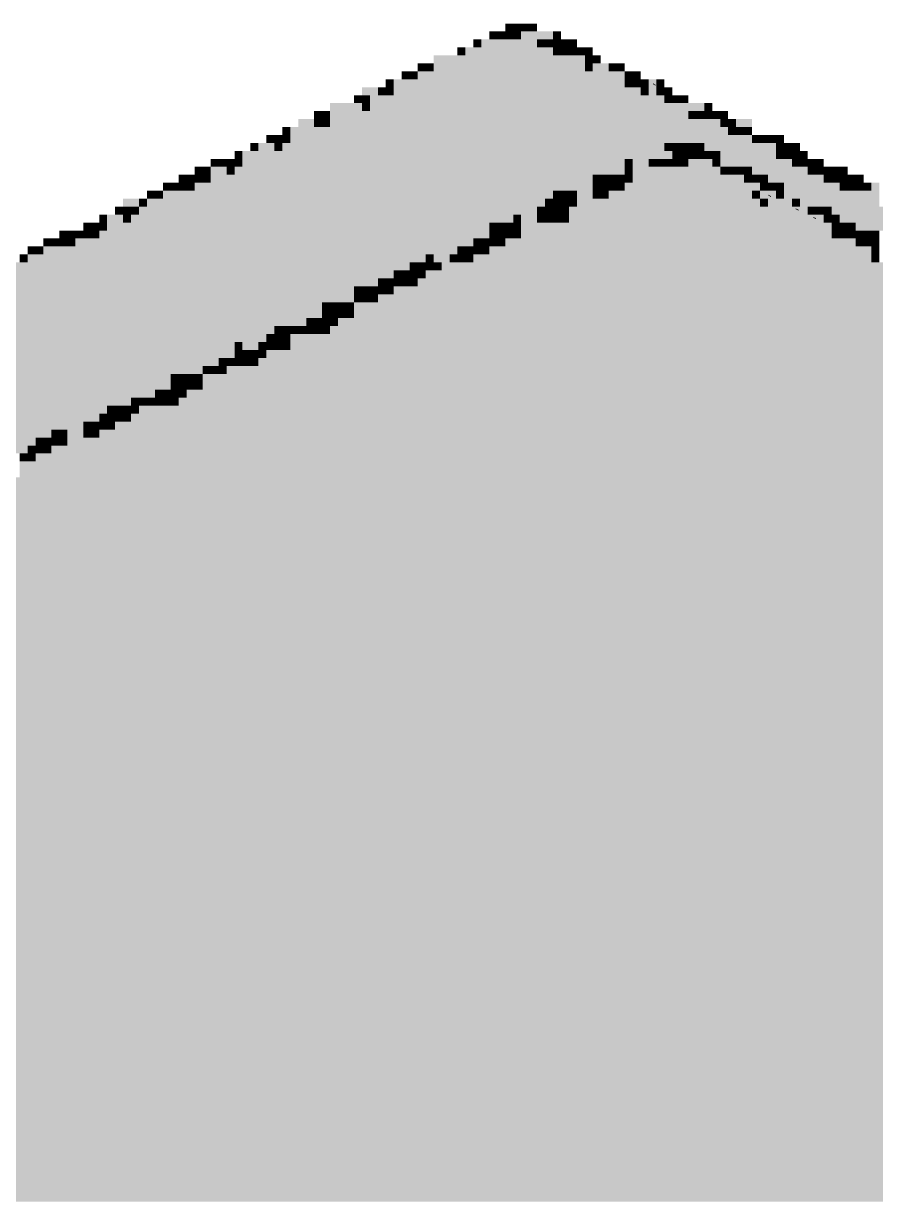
# Paper-space layout '03 3D Building and Roof' of a CAD drawing. Header units: millimetres. Extents: x 5 to 415, y 5 to 292.
# Drawn here: x 171.75 to 189.58, y 245.03 to 269.67 of the extents above; entities that cross this region are included whole.
import ezdxf

# ---------------------------------------------------------------- set-up
doc = ezdxf.new("R2010")
doc.units = ezdxf.units.MM
doc.layers.add('EXISTING', color=7, linetype='Continuous')
doc.layers.add('IMAGES', color=7, linetype='Continuous')

# ---------------------------------------------------------------- blocks, each defined once
blk = doc.blocks.new('SHEET_03')
at = {"layer": 'EXISTING', "color": 250, "lineweight": 9}
for p, q in [((183.391, 269.124), (183.338, 269.149)), ((184.978, 268.379), (184.925, 268.404)), ((186.565, 267.634), (186.513, 267.659)), ((187.393, 266.046), (187.34, 266.071)), ((187.969, 265.763), (187.916, 265.788)), ((188.335, 265.583), (188.283, 265.608))]:
    blk.add_line(p, q, dxfattribs=at)
at = {"layer": 'IMAGES', "color": 7}
for points in [[(181.832, 269.5), (181.999, 269.5), (181.832, 269.667), (181.999, 269.667)], [(181.999, 269.5), (182.165, 269.5), (181.999, 269.667), (182.165, 269.667)], [(182.165, 269.5), (182.332, 269.5), (182.165, 269.667), (182.332, 269.667)], [(182.332, 269.5), (182.499, 269.5), (182.332, 269.667), (182.499, 269.667)], [(181.166, 269.167), (181.332, 269.167), (181.166, 269.333), (181.332, 269.333)], [(181.332, 269.167), (181.666, 269.167), (181.332, 269.333), (181.666, 269.333)], [(181.499, 269.333), (181.666, 269.333), (181.499, 269.5), (181.666, 269.5)], [(181.666, 269.333), (181.832, 269.333), (181.666, 269.5), (181.832, 269.5)], [(181.666, 269.167), (182.499, 269.167), (181.666, 269.333), (182.499, 269.333)], [(181.832, 269.333), (181.999, 269.333), (181.832, 269.5), (181.999, 269.5)], [(181.999, 269.333), (182.165, 269.333), (181.999, 269.5), (182.165, 269.5)], [(182.165, 269.333), (182.499, 269.333), (182.165, 269.5), (182.499, 269.5)], [(182.499, 269.333), (182.832, 269.333), (182.499, 269.5), (182.832, 269.5)], [(182.499, 269.167), (182.665, 269.167), (182.499, 269.333), (182.665, 269.333)], [(182.665, 269.167), (182.832, 269.167), (182.665, 269.333), (182.832, 269.333)], [(182.832, 269.333), (182.999, 269.333), (182.832, 269.5), (182.999, 269.5)], [(182.832, 269.167), (182.999, 269.167), (182.832, 269.333), (182.999, 269.333)], [(182.999, 269.167), (183.165, 269.167), (182.999, 269.333), (183.165, 269.333)], [(183.165, 269.167), (183.332, 269.167), (183.165, 269.333), (183.332, 269.333)], [(180.832, 269), (180.999, 269), (180.832, 269.167), (180.999, 269.167)], [(180.999, 269), (181.332, 269), (180.999, 269.167), (181.332, 269.167)], [(181.332, 269), (182.832, 269), (181.332, 269.167), (182.832, 269.167)], [(182.832, 269), (182.999, 269), (182.832, 269.167), (182.999, 269.167)], [(182.999, 269), (183.165, 269), (182.999, 269.167), (183.165, 269.167)], [(183.165, 269), (183.332, 269), (183.165, 269.167), (183.332, 269.167)], [(183.332, 269), (183.499, 269), (183.332, 269.167), (183.499, 269.167)], [(183.499, 269), (183.665, 269), (183.499, 269.167), (183.665, 269.167)], [(179.999, 268.667), (180.166, 268.667), (179.999, 268.833), (180.166, 268.833)], [(180.166, 268.667), (180.332, 268.667), (180.166, 268.833), (180.332, 268.833)], [(180.332, 268.833), (180.666, 268.833), (180.332, 269), (180.666, 269)], [(180.332, 268.667), (180.666, 268.667), (180.332, 268.833), (180.666, 268.833)], [(180.666, 268.833), (180.999, 268.833), (180.666, 269), (180.999, 269)], [(180.666, 268.667), (183.499, 268.667), (180.666, 268.833), (183.499, 268.833)], [(180.999, 268.833), (183.165, 268.833), (180.999, 269), (183.165, 269)], [(183.165, 268.833), (183.499, 268.833), (183.165, 269), (183.499, 269)], [(183.499, 268.833), (183.665, 268.833), (183.499, 269), (183.665, 269)], [(183.499, 268.667), (183.665, 268.667), (183.499, 268.833), (183.665, 268.833)], [(183.665, 268.833), (183.832, 268.833), (183.665, 269), (183.832, 269)], [(183.665, 268.667), (183.998, 268.667), (183.665, 268.833), (183.998, 268.833)], [(183.998, 268.667), (184.165, 268.667), (183.998, 268.833), (184.165, 268.833)], [(184.165, 268.667), (184.332, 268.667), (184.165, 268.833), (184.332, 268.833)], [(179.666, 268.5), (179.833, 268.5), (179.666, 268.667), (179.833, 268.667)], [(179.833, 268.5), (179.999, 268.5), (179.833, 268.667), (179.999, 268.667)], [(179.999, 268.5), (180.332, 268.5), (179.999, 268.667), (180.332, 268.667)], [(180.332, 268.5), (183.998, 268.5), (180.332, 268.667), (183.998, 268.667)], [(183.998, 268.5), (184.332, 268.5), (183.998, 268.667), (184.332, 268.667)], [(184.332, 268.5), (184.498, 268.5), (184.332, 268.667), (184.498, 268.667)], [(184.498, 268.5), (184.665, 268.5), (184.498, 268.667), (184.665, 268.667)], [(178.833, 268.167), (179.166, 268.167), (178.833, 268.333), (179.166, 268.333)], [(179.166, 268.167), (179.333, 268.167), (179.166, 268.333), (179.333, 268.333)], [(179.333, 268.333), (179.499, 268.333), (179.333, 268.5), (179.499, 268.5)], [(179.333, 268.167), (179.499, 268.167), (179.333, 268.333), (179.499, 268.333)], [(179.499, 268.333), (179.833, 268.333), (179.499, 268.5), (179.833, 268.5)], [(179.499, 268.167), (184.665, 268.167), (179.499, 268.333), (184.665, 268.333)], [(179.833, 268.333), (184.332, 268.333), (179.833, 268.5), (184.332, 268.5)], [(184.332, 268.333), (184.498, 268.333), (184.332, 268.5), (184.498, 268.5)], [(184.498, 268.333), (184.665, 268.333), (184.498, 268.5), (184.665, 268.5)], [(184.665, 268.333), (184.832, 268.333), (184.665, 268.5), (184.832, 268.5)], [(184.665, 268.167), (184.832, 268.167), (184.665, 268.333), (184.832, 268.333)], [(184.832, 268.167), (184.998, 268.167), (184.832, 268.5), (184.998, 268.5)], [(184.998, 268.333), (185.165, 268.333), (184.998, 268.5), (185.165, 268.5)], [(184.998, 268.167), (185.165, 268.167), (184.998, 268.333), (185.165, 268.333)], [(185.165, 268.167), (185.331, 268.167), (185.165, 268.333), (185.331, 268.333)], [(178.666, 268), (178.833, 268), (178.666, 268.167), (178.833, 268.167)], [(178.833, 268), (178.999, 268), (178.833, 268.167), (178.999, 268.167)], [(178.999, 268), (179.333, 268), (178.999, 268.167), (179.333, 268.167)], [(179.333, 268), (184.832, 268), (179.333, 268.167), (184.832, 268.167)], [(184.832, 268), (185.165, 268), (184.832, 268.167), (185.165, 268.167)], [(185.165, 268), (185.331, 268), (185.165, 268.167), (185.331, 268.167)], [(185.331, 268), (185.498, 268), (185.331, 268.167), (185.498, 268.167)], [(185.498, 268), (185.665, 268), (185.498, 268.167), (185.665, 268.167)], [(177.833, 267.667), (178, 267.667), (177.833, 267.833), (178, 267.833)], [(178, 267.667), (178.166, 267.667), (178, 267.833), (178.166, 267.833)], [(178.166, 267.833), (178.499, 267.833), (178.166, 268), (178.499, 268)], [(178.166, 267.667), (178.499, 267.667), (178.166, 267.833), (178.499, 267.833)], [(178.499, 267.833), (178.833, 267.833), (178.499, 268), (178.833, 268)], [(178.499, 267.667), (185.665, 267.667), (178.499, 267.833), (185.665, 267.833)], [(178.833, 267.833), (178.999, 267.833), (178.833, 268), (178.999, 268)], [(178.999, 267.833), (185.331, 267.833), (178.999, 268), (185.331, 268)], [(185.331, 267.833), (185.665, 267.833), (185.331, 268), (185.665, 268)], [(185.665, 267.833), (185.998, 267.833), (185.665, 268), (185.998, 268)], [(185.665, 267.667), (185.831, 267.667), (185.665, 267.833), (185.831, 267.833)], [(185.831, 267.667), (185.998, 267.667), (185.831, 267.833), (185.998, 267.833)], [(185.998, 267.833), (186.165, 267.833), (185.998, 268), (186.165, 268)], [(185.998, 267.667), (186.165, 267.667), (185.998, 267.833), (186.165, 267.833)], [(186.165, 267.667), (186.331, 267.667), (186.165, 267.833), (186.331, 267.833)], [(186.331, 267.667), (186.498, 267.667), (186.331, 267.833), (186.498, 267.833)], [(177.5, 267.5), (177.833, 267.5), (177.5, 267.667), (177.833, 267.667)], [(177.833, 267.5), (178, 267.5), (177.833, 267.667), (178, 267.667)], [(178, 267.5), (178.166, 267.5), (178, 267.667), (178.166, 267.667)], [(178.166, 267.5), (185.998, 267.5), (178.166, 267.667), (185.998, 267.667)], [(185.998, 267.5), (186.331, 267.5), (185.998, 267.667), (186.331, 267.667)], [(186.331, 267.5), (186.498, 267.5), (186.331, 267.667), (186.498, 267.667)], [(186.498, 267.5), (186.665, 267.5), (186.498, 267.667), (186.665, 267.667)], [(186.665, 267.5), (186.998, 267.5), (186.665, 267.667), (186.998, 267.667)], [(176.833, 267.167), (177, 267.167), (176.833, 267.333), (177, 267.333)], [(177, 267.167), (177.166, 267.167), (177, 267.333), (177.166, 267.333)], [(177.166, 267.333), (177.333, 267.333), (177.166, 267.5), (177.333, 267.5)], [(177.166, 267.167), (177.333, 267.167), (177.166, 267.333), (177.333, 267.333)], [(177.333, 267.333), (177.833, 267.333), (177.333, 267.5), (177.833, 267.5)], [(177.333, 267.167), (185.331, 267.167), (177.333, 267.333), (185.331, 267.333)], [(177.833, 267.333), (186.498, 267.333), (177.833, 267.5), (186.498, 267.5)], [(185.331, 267.167), (185.665, 267.167), (185.331, 267.333), (185.665, 267.333)], [(185.665, 267.167), (186.998, 267.167), (185.665, 267.333), (186.998, 267.333)], [(186.498, 267.333), (186.665, 267.333), (186.498, 267.5), (186.665, 267.5)], [(186.665, 267.333), (186.831, 267.333), (186.665, 267.5), (186.831, 267.5)], [(186.831, 267.333), (186.998, 267.333), (186.831, 267.5), (186.998, 267.5)], [(186.998, 267.167), (187.164, 267.167), (186.998, 267.333), (187.164, 267.333)], [(187.164, 267.167), (187.331, 267.167), (187.164, 267.333), (187.331, 267.333)], [(187.331, 267.167), (187.498, 267.167), (187.331, 267.333), (187.498, 267.333)], [(187.498, 267.167), (187.664, 267.167), (187.498, 267.333), (187.664, 267.333)], [(176.5, 267), (176.666, 267), (176.5, 267.167), (176.666, 267.167)], [(176.666, 267), (177, 267), (176.666, 267.167), (177, 267.167)], [(177, 267), (177.166, 267), (177, 267.167), (177.166, 267.167)], [(177.166, 267), (185.165, 267), (177.166, 267.167), (185.165, 267.167)], [(185.165, 267), (185.331, 267), (185.165, 267.167), (185.331, 267.167)], [(185.331, 267), (185.498, 267), (185.331, 267.167), (185.498, 267.167)], [(185.498, 267), (185.665, 267), (185.498, 267.167), (185.665, 267.167)], [(185.665, 267), (185.831, 267), (185.665, 267.167), (185.831, 267.167)], [(185.831, 267), (185.998, 267), (185.831, 267.167), (185.998, 267.167)], [(185.998, 267), (187.164, 267), (185.998, 267.167), (187.164, 267.167)], [(187.164, 267), (187.498, 267), (187.164, 267.167), (187.498, 267.167)], [(187.498, 267), (187.664, 267), (187.498, 267.167), (187.664, 267.167)], [(187.664, 267), (187.831, 267), (187.664, 267.167), (187.831, 267.167)], [(187.831, 267), (187.998, 267), (187.831, 267.167), (187.998, 267.167)], [(175.667, 266.667), (175.833, 266.667), (175.667, 266.833), (175.833, 266.833)], [(175.833, 266.667), (176, 266.667), (175.833, 266.833), (176, 266.833)], [(176, 266.667), (176.167, 266.667), (176, 266.833), (176.167, 266.833)], [(176.167, 266.833), (176.333, 266.833), (176.167, 267), (176.333, 267)], [(176.167, 266.667), (176.333, 266.667), (176.167, 266.833), (176.333, 266.833)], [(176.333, 266.833), (176.666, 266.833), (176.333, 267), (176.666, 267)], [(176.333, 266.667), (184.332, 266.667), (176.333, 266.833), (184.332, 266.833)], [(176.666, 266.833), (184.665, 266.833), (176.666, 267), (184.665, 267)], [(184.332, 266.667), (184.498, 266.667), (184.332, 266.833), (184.498, 266.833)], [(184.498, 266.667), (184.832, 266.667), (184.498, 266.833), (184.832, 266.833)], [(184.665, 266.833), (184.998, 266.833), (184.665, 267), (184.998, 267)], [(184.832, 266.667), (184.998, 266.667), (184.832, 266.833), (184.998, 266.833)], [(184.998, 266.833), (185.331, 266.833), (184.998, 267), (185.331, 267)], [(184.998, 266.667), (185.165, 266.667), (184.998, 266.833), (185.165, 266.833)], [(185.165, 266.667), (185.331, 266.667), (185.165, 266.833), (185.331, 266.833)], [(185.331, 266.833), (185.498, 266.833), (185.331, 267), (185.498, 267)], [(185.331, 266.667), (185.498, 266.667), (185.331, 266.833), (185.498, 266.833)], [(185.498, 266.833), (185.665, 266.833), (185.498, 267), (185.665, 267)], [(185.498, 266.667), (185.665, 266.667), (185.498, 266.833), (185.665, 266.833)], [(185.665, 266.833), (185.831, 266.833), (185.665, 267), (185.831, 267)], [(185.665, 266.667), (186.165, 266.667), (185.665, 266.833), (186.165, 266.833)], [(185.831, 266.833), (185.998, 266.833), (185.831, 267), (185.998, 267)], [(185.998, 266.833), (186.165, 266.833), (185.998, 267), (186.165, 267)], [(186.165, 266.833), (186.331, 266.833), (186.165, 267), (186.331, 267)], [(186.165, 266.667), (186.331, 266.667), (186.165, 266.833), (186.331, 266.833)], [(186.331, 266.833), (187.498, 266.833), (186.331, 267), (187.498, 267)], [(186.331, 266.667), (186.665, 266.667), (186.331, 266.833), (186.665, 266.833)], [(186.665, 266.667), (187.831, 266.667), (186.665, 266.833), (187.831, 266.833)], [(187.498, 266.833), (187.664, 266.833), (187.498, 267), (187.664, 267)], [(187.664, 266.833), (187.831, 266.833), (187.664, 267), (187.831, 267)], [(187.831, 266.833), (187.998, 266.833), (187.831, 267), (187.998, 267)], [(187.831, 266.667), (187.998, 266.667), (187.831, 266.833), (187.998, 266.833)], [(187.998, 266.833), (188.164, 266.833), (187.998, 267), (188.164, 267)], [(187.998, 266.667), (188.164, 266.667), (187.998, 266.833), (188.164, 266.833)], [(188.164, 266.667), (188.331, 266.667), (188.164, 266.833), (188.331, 266.833)], [(188.331, 266.667), (188.498, 266.667), (188.331, 266.833), (188.498, 266.833)], [(175.333, 266.5), (175.5, 266.5), (175.333, 266.667), (175.5, 266.667)], [(175.5, 266.5), (175.667, 266.5), (175.5, 266.667), (175.667, 266.667)], [(175.667, 266.5), (176, 266.5), (175.667, 266.667), (176, 266.667)], [(176, 266.5), (176.167, 266.5), (176, 266.667), (176.167, 266.667)], [(176.167, 266.5), (183.998, 266.5), (176.167, 266.667), (183.998, 266.667)], [(183.998, 266.5), (184.332, 266.5), (183.998, 266.667), (184.332, 266.667)], [(184.332, 266.5), (184.498, 266.5), (184.332, 266.667), (184.498, 266.667)], [(184.498, 266.5), (184.832, 266.5), (184.498, 266.667), (184.832, 266.667)], [(184.832, 266.5), (185.665, 266.5), (184.832, 266.667), (185.665, 266.667)], [(185.665, 266.5), (185.998, 266.5), (185.665, 266.667), (185.998, 266.667)], [(185.998, 266.5), (186.331, 266.5), (185.998, 266.667), (186.331, 266.667)], [(186.331, 266.5), (186.498, 266.5), (186.331, 266.667), (186.498, 266.667)], [(186.498, 266.5), (186.665, 266.5), (186.498, 266.667), (186.665, 266.667)], [(186.665, 266.5), (186.831, 266.5), (186.665, 266.667), (186.831, 266.667)], [(186.831, 266.5), (186.998, 266.5), (186.831, 266.667), (186.998, 266.667)], [(186.998, 266.5), (188.164, 266.5), (186.998, 266.667), (188.164, 266.667)], [(188.164, 266.5), (188.331, 266.5), (188.164, 266.667), (188.331, 266.667)], [(188.331, 266.5), (188.498, 266.5), (188.331, 266.667), (188.498, 266.667)], [(188.498, 266.5), (188.664, 266.5), (188.498, 266.667), (188.664, 266.667)], [(188.664, 266.5), (188.831, 266.5), (188.664, 266.667), (188.831, 266.667)], [(188.831, 266.5), (188.997, 266.5), (188.831, 266.667), (188.997, 266.667)], [(175, 266.333), (175.167, 266.333), (175, 266.5), (175.167, 266.5)], [(175.167, 266.333), (175.333, 266.333), (175.167, 266.5), (175.333, 266.5)], [(175.333, 266.333), (175.5, 266.333), (175.333, 266.5), (175.5, 266.5)], [(175.5, 266.333), (175.667, 266.333), (175.5, 266.5), (175.667, 266.5)], [(175.667, 266.333), (183.665, 266.333), (175.667, 266.5), (183.665, 266.5)], [(183.665, 266.333), (183.832, 266.333), (183.665, 266.5), (183.832, 266.5)], [(183.832, 266.333), (183.998, 266.333), (183.832, 266.5), (183.998, 266.5)], [(183.998, 266.333), (184.165, 266.333), (183.998, 266.5), (184.165, 266.5)], [(184.165, 266.333), (184.332, 266.333), (184.165, 266.5), (184.332, 266.5)], [(184.332, 266.333), (184.498, 266.333), (184.332, 266.5), (184.498, 266.5)], [(184.498, 266.333), (185.998, 266.333), (184.498, 266.5), (185.998, 266.5)], [(185.998, 266.333), (186.331, 266.333), (185.998, 266.5), (186.331, 266.5)], [(186.331, 266.333), (186.831, 266.333), (186.331, 266.5), (186.831, 266.5)], [(186.831, 266.333), (186.998, 266.333), (186.831, 266.5), (186.998, 266.5)], [(186.998, 266.333), (187.164, 266.333), (186.998, 266.5), (187.164, 266.5)], [(187.164, 266.333), (187.331, 266.333), (187.164, 266.5), (187.331, 266.5)], [(187.331, 266.333), (188.498, 266.333), (187.331, 266.5), (188.498, 266.5)], [(188.498, 266.333), (188.664, 266.333), (188.498, 266.5), (188.664, 266.5)], [(188.664, 266.333), (188.831, 266.333), (188.664, 266.5), (188.831, 266.5)], [(188.831, 266.333), (188.997, 266.333), (188.831, 266.5), (188.997, 266.5)], [(188.997, 266.333), (189.164, 266.333), (188.997, 266.5), (189.164, 266.5)], [(189.164, 266.333), (189.331, 266.333), (189.164, 266.5), (189.331, 266.5)], [(174.334, 266), (174.5, 266), (174.334, 266.167), (174.5, 266.167)], [(174.5, 266), (174.667, 266), (174.5, 266.167), (174.667, 266.167)], [(174.667, 266.167), (174.833, 266.167), (174.667, 266.333), (174.833, 266.333)], [(174.667, 266), (175, 266), (174.667, 266.167), (175, 266.167)], [(174.833, 266.167), (175, 266.167), (174.833, 266.333), (175, 266.333)], [(175, 266.167), (175.167, 266.167), (175, 266.333), (175.167, 266.333)], [(175, 266), (182.832, 266), (175, 266.167), (182.832, 266.167)], [(175.167, 266.167), (175.333, 266.167), (175.167, 266.333), (175.333, 266.333)], [(175.333, 266.167), (183.332, 266.167), (175.333, 266.333), (183.332, 266.333)], [(182.832, 266), (182.999, 266), (182.832, 266.167), (182.999, 266.167)], [(182.999, 266), (183.165, 266), (182.999, 266.167), (183.165, 266.167)], [(183.165, 266), (183.332, 266), (183.165, 266.167), (183.332, 266.167)], [(183.332, 266.167), (183.665, 266.167), (183.332, 266.333), (183.665, 266.333)], [(183.332, 266), (183.665, 266), (183.332, 266.167), (183.665, 266.167)], [(183.665, 266.167), (183.832, 266.167), (183.665, 266.333), (183.832, 266.333)], [(183.665, 266), (183.832, 266), (183.665, 266.167), (183.832, 266.167)], [(183.832, 266.167), (183.998, 266.167), (183.832, 266.333), (183.998, 266.333)], [(183.832, 266), (183.998, 266), (183.832, 266.167), (183.998, 266.167)], [(183.998, 266.167), (184.165, 266.167), (183.998, 266.333), (184.165, 266.333)], [(183.998, 266), (186.665, 266), (183.998, 266.167), (186.665, 266.167)], [(184.165, 266.167), (184.332, 266.167), (184.165, 266.333), (184.332, 266.333)], [(184.332, 266.167), (186.331, 266.167), (184.332, 266.333), (186.331, 266.333)], [(186.331, 266.167), (186.665, 266.167), (186.331, 266.333), (186.665, 266.333)], [(186.665, 266.167), (187.164, 266.167), (186.665, 266.333), (187.164, 266.333)], [(186.665, 266), (186.998, 266), (186.665, 266.167), (186.998, 266.167)], [(186.998, 266), (187.164, 266), (186.998, 266.167), (187.164, 266.167)], [(187.164, 266.167), (187.331, 266.167), (187.164, 266.333), (187.331, 266.333)], [(187.164, 266), (187.498, 266), (187.164, 266.167), (187.498, 266.167)], [(187.331, 266.167), (187.498, 266.167), (187.331, 266.333), (187.498, 266.333)], [(187.498, 266.167), (187.664, 266.167), (187.498, 266.333), (187.664, 266.333)], [(187.498, 266), (187.664, 266), (187.498, 266.167), (187.664, 266.167)], [(187.664, 266.167), (188.831, 266.167), (187.664, 266.333), (188.831, 266.333)], [(187.664, 266), (187.998, 266), (187.664, 266.167), (187.998, 266.167)], [(187.998, 266), (189.164, 266), (187.998, 266.167), (189.164, 266.167)], [(188.831, 266.167), (188.997, 266.167), (188.831, 266.333), (188.997, 266.333)], [(188.997, 266.167), (189.164, 266.167), (188.997, 266.333), (189.164, 266.333)], [(189.164, 266.167), (189.331, 266.167), (189.164, 266.333), (189.331, 266.333)], [(189.164, 266), (189.497, 266), (189.164, 266.167), (189.497, 266.167)], [(189.331, 266.167), (189.497, 266.167), (189.331, 266.333), (189.497, 266.333)], [(189.497, 266), (189.664, 266), (189.497, 266.333), (189.664, 266.333)], [(173.834, 265.833), (174.167, 265.833), (173.834, 266), (174.167, 266)], [(174.167, 265.833), (174.334, 265.833), (174.167, 266), (174.334, 266)], [(174.334, 265.833), (174.667, 265.833), (174.334, 266), (174.667, 266)], [(174.667, 265.833), (182.665, 265.833), (174.667, 266), (182.665, 266)], [(182.665, 265.833), (182.832, 265.833), (182.665, 266), (182.832, 266)], [(182.832, 265.833), (182.999, 265.833), (182.832, 266), (182.999, 266)], [(182.999, 265.833), (183.165, 265.833), (182.999, 266), (183.165, 266)], [(183.165, 265.833), (183.332, 265.833), (183.165, 266), (183.332, 266)], [(183.332, 265.833), (183.665, 265.833), (183.332, 266), (183.665, 266)], [(183.665, 265.833), (187.164, 265.833), (183.665, 266), (187.164, 266)], [(187.164, 265.833), (187.331, 265.833), (187.164, 266), (187.331, 266)], [(187.331, 265.833), (187.831, 265.833), (187.331, 266), (187.831, 266)], [(187.831, 265.833), (187.998, 265.833), (187.831, 266), (187.998, 266)], [(187.998, 265.833), (188.331, 265.833), (187.998, 266), (188.331, 266)], [(188.331, 265.833), (189.664, 265.833), (188.331, 266), (189.664, 266)], [(173.334, 265.5), (173.5, 265.5), (173.334, 265.667), (173.5, 265.667)], [(173.5, 265.5), (173.834, 265.5), (173.5, 265.667), (173.834, 265.667)], [(173.667, 265.667), (173.834, 265.667), (173.667, 265.833), (173.834, 265.833)], [(173.834, 265.667), (174, 265.667), (173.834, 265.833), (174, 265.833)], [(173.834, 265.5), (174, 265.5), (173.834, 265.667), (174, 265.667)], [(174, 265.667), (174.167, 265.667), (174, 265.833), (174.167, 265.833)], [(174, 265.5), (181.999, 265.5), (174, 265.667), (181.999, 265.667)], [(174.167, 265.667), (182.165, 265.667), (174.167, 265.833), (182.165, 265.833)], [(181.999, 265.5), (182.165, 265.5), (181.999, 265.667), (182.165, 265.667)], [(182.165, 265.667), (182.499, 265.667), (182.165, 265.833), (182.499, 265.833)], [(182.165, 265.5), (182.499, 265.5), (182.165, 265.667), (182.499, 265.667)], [(182.499, 265.667), (182.665, 265.667), (182.499, 265.833), (182.665, 265.833)], [(182.499, 265.5), (182.665, 265.5), (182.499, 265.667), (182.665, 265.667)], [(182.665, 265.667), (182.832, 265.667), (182.665, 265.833), (182.832, 265.833)], [(182.665, 265.5), (182.832, 265.5), (182.665, 265.667), (182.832, 265.667)], [(182.832, 265.667), (182.999, 265.667), (182.832, 265.833), (182.999, 265.833)], [(182.832, 265.5), (182.999, 265.5), (182.832, 265.667), (182.999, 265.667)], [(182.999, 265.667), (183.165, 265.667), (182.999, 265.833), (183.165, 265.833)], [(182.999, 265.5), (183.165, 265.5), (182.999, 265.667), (183.165, 265.667)], [(183.165, 265.667), (187.331, 265.667), (183.165, 265.833), (187.331, 265.833)], [(183.165, 265.5), (187.664, 265.5), (183.165, 265.667), (187.664, 265.667)], [(187.331, 265.667), (187.664, 265.667), (187.331, 265.833), (187.664, 265.833)], [(187.664, 265.667), (188.164, 265.667), (187.664, 265.833), (188.164, 265.833)], [(187.664, 265.5), (187.998, 265.5), (187.664, 265.667), (187.998, 265.667)], [(187.998, 265.5), (188.498, 265.5), (187.998, 265.667), (188.498, 265.667)], [(188.164, 265.667), (188.331, 265.667), (188.164, 265.833), (188.331, 265.833)], [(188.331, 265.667), (188.498, 265.667), (188.331, 265.833), (188.498, 265.833)], [(188.498, 265.667), (188.664, 265.667), (188.498, 265.833), (188.664, 265.833)], [(188.498, 265.5), (188.664, 265.5), (188.498, 265.667), (188.664, 265.667)], [(188.664, 265.667), (190.164, 265.667), (188.664, 265.833), (190.164, 265.833)], [(188.664, 265.5), (188.831, 265.5), (188.664, 265.667), (188.831, 265.667)], [(188.831, 265.5), (190.331, 265.5), (188.831, 265.667), (190.331, 265.667)], [(173, 265.333), (173.167, 265.333), (173, 265.5), (173.167, 265.5)], [(173.167, 265.333), (173.334, 265.333), (173.167, 265.5), (173.334, 265.5)], [(173.334, 265.333), (173.5, 265.333), (173.334, 265.5), (173.5, 265.5)], [(173.5, 265.333), (181.499, 265.333), (173.5, 265.5), (181.499, 265.5)], [(181.499, 265.333), (181.666, 265.333), (181.499, 265.5), (181.666, 265.5)], [(181.666, 265.333), (181.832, 265.333), (181.666, 265.5), (181.832, 265.5)], [(181.832, 265.333), (181.999, 265.333), (181.832, 265.5), (181.999, 265.5)], [(181.999, 265.333), (182.165, 265.333), (181.999, 265.5), (182.165, 265.5)], [(182.165, 265.333), (182.499, 265.333), (182.165, 265.5), (182.499, 265.5)], [(182.499, 265.333), (187.998, 265.333), (182.499, 265.5), (187.998, 265.5)], [(187.998, 265.333), (188.331, 265.333), (187.998, 265.5), (188.331, 265.5)], [(188.331, 265.333), (188.664, 265.333), (188.331, 265.5), (188.664, 265.5)], [(188.664, 265.333), (188.831, 265.333), (188.664, 265.5), (188.831, 265.5)], [(188.831, 265.333), (188.997, 265.333), (188.831, 265.5), (188.997, 265.5)], [(188.997, 265.333), (189.164, 265.333), (188.997, 265.5), (189.164, 265.5)], [(189.164, 265.333), (190.664, 265.333), (189.164, 265.5), (190.664, 265.5)], [(172.167, 265), (172.334, 265), (172.167, 265.167), (172.334, 265.167)], [(172.334, 265), (172.501, 265), (172.334, 265.167), (172.501, 265.167)], [(172.501, 265.167), (172.667, 265.167), (172.501, 265.333), (172.667, 265.333)], [(172.501, 265), (172.667, 265), (172.501, 265.167), (172.667, 265.167)], [(172.667, 265.167), (172.834, 265.167), (172.667, 265.333), (172.834, 265.333)], [(172.667, 265), (172.834, 265), (172.667, 265.167), (172.834, 265.167)], [(172.834, 265.167), (173, 265.167), (172.834, 265.333), (173, 265.333)], [(172.834, 265), (180.832, 265), (172.834, 265.167), (180.832, 265.167)], [(173, 265.167), (173.167, 265.167), (173, 265.333), (173.167, 265.333)], [(173.167, 265.167), (173.334, 265.167), (173.167, 265.333), (173.334, 265.333)], [(173.334, 265.167), (181.166, 265.167), (173.334, 265.333), (181.166, 265.333)], [(180.832, 265), (181.166, 265), (180.832, 265.167), (181.166, 265.167)], [(181.166, 265.167), (181.499, 265.167), (181.166, 265.333), (181.499, 265.333)], [(181.166, 265), (181.332, 265), (181.166, 265.167), (181.332, 265.167)], [(181.332, 265), (181.499, 265), (181.332, 265.167), (181.499, 265.167)], [(181.499, 265.167), (181.666, 265.167), (181.499, 265.333), (181.666, 265.333)], [(181.499, 265), (181.666, 265), (181.499, 265.167), (181.666, 265.167)], [(181.666, 265.167), (181.832, 265.167), (181.666, 265.333), (181.832, 265.333)], [(181.666, 265), (181.832, 265), (181.666, 265.167), (181.832, 265.167)], [(181.832, 265.167), (181.999, 265.167), (181.832, 265.333), (181.999, 265.333)], [(181.832, 265), (188.831, 265), (181.832, 265.167), (188.831, 265.167)], [(181.999, 265.167), (182.165, 265.167), (181.999, 265.333), (182.165, 265.333)], [(182.165, 265.167), (182.499, 265.167), (182.165, 265.333), (182.499, 265.333)], [(182.499, 265.167), (188.331, 265.167), (182.499, 265.333), (188.331, 265.333)], [(188.331, 265.167), (188.664, 265.167), (188.331, 265.333), (188.664, 265.333)], [(188.664, 265.167), (188.831, 265.167), (188.664, 265.333), (188.831, 265.333)], [(188.831, 265.167), (188.997, 265.167), (188.831, 265.333), (188.997, 265.333)], [(188.831, 265), (189.164, 265), (188.831, 265.167), (189.164, 265.167)], [(188.997, 265.167), (189.164, 265.167), (188.997, 265.333), (189.164, 265.333)], [(189.164, 265.167), (189.331, 265.167), (189.164, 265.333), (189.331, 265.333)], [(189.164, 265), (189.331, 265), (189.164, 265.167), (189.331, 265.167)], [(189.331, 265.167), (189.497, 265.167), (189.331, 265.333), (189.497, 265.333)], [(189.331, 265), (189.497, 265), (189.331, 265.167), (189.497, 265.167)], [(189.497, 265.167), (189.664, 265.167), (189.497, 265.333), (189.664, 265.333)], [(189.497, 265), (189.664, 265), (189.497, 265.167), (189.664, 265.167)], [(171.834, 264.833), (172.001, 264.833), (171.834, 265), (172.001, 265)], [(172.001, 264.833), (172.167, 264.833), (172.001, 265), (172.167, 265)], [(172.167, 264.833), (172.501, 264.833), (172.167, 265), (172.501, 265)], [(172.501, 264.833), (180.499, 264.833), (172.501, 265), (180.499, 265)], [(180.499, 264.833), (180.832, 264.833), (180.499, 265), (180.832, 265)], [(180.832, 264.833), (180.999, 264.833), (180.832, 265), (180.999, 265)], [(180.999, 264.833), (181.166, 264.833), (180.999, 265), (181.166, 265)], [(181.166, 264.833), (181.332, 264.833), (181.166, 265), (181.332, 265)], [(181.332, 264.833), (181.499, 264.833), (181.332, 265), (181.499, 265)], [(181.499, 264.833), (189.164, 264.833), (181.499, 265), (189.164, 265)], [(189.164, 264.833), (189.497, 264.833), (189.164, 265), (189.497, 265)], [(189.497, 264.833), (189.664, 264.833), (189.497, 265), (189.664, 265)], [(171.334, 264.5), (171.834, 264.5), (171.334, 264.667), (171.834, 264.667)], [(171.667, 264.667), (171.834, 264.667), (171.667, 264.833), (171.834, 264.833)], [(171.834, 264.667), (172.167, 264.667), (171.834, 264.833), (172.167, 264.833)], [(171.834, 264.5), (179.833, 264.5), (171.834, 264.667), (179.833, 264.667)], [(172.167, 264.667), (180.166, 264.667), (172.167, 264.833), (180.166, 264.833)], [(179.833, 264.5), (179.999, 264.5), (179.833, 264.667), (179.999, 264.667)], [(179.999, 264.5), (180.166, 264.5), (179.999, 264.667), (180.166, 264.667)], [(180.166, 264.667), (180.332, 264.667), (180.166, 264.833), (180.332, 264.833)], [(180.166, 264.5), (180.332, 264.5), (180.166, 264.667), (180.332, 264.667)], [(180.332, 264.667), (180.666, 264.667), (180.332, 264.833), (180.666, 264.833)], [(180.332, 264.5), (180.499, 264.5), (180.332, 264.667), (180.499, 264.667)], [(180.499, 264.5), (180.832, 264.5), (180.499, 264.667), (180.832, 264.667)], [(180.666, 264.667), (180.832, 264.667), (180.666, 264.833), (180.832, 264.833)], [(180.832, 264.667), (180.999, 264.667), (180.832, 264.833), (180.999, 264.833)], [(180.832, 264.5), (189.831, 264.5), (180.832, 264.667), (189.831, 264.667)], [(180.999, 264.667), (181.166, 264.667), (180.999, 264.833), (181.166, 264.833)], [(181.166, 264.667), (189.497, 264.667), (181.166, 264.833), (189.497, 264.833)], [(189.497, 264.667), (189.664, 264.667), (189.497, 264.833), (189.664, 264.833)], [(171.334, 264.333), (179.499, 264.333), (171.334, 264.5), (179.499, 264.5)], [(179.499, 264.333), (179.666, 264.333), (179.499, 264.5), (179.666, 264.5)], [(179.666, 264.333), (179.833, 264.333), (179.666, 264.5), (179.833, 264.5)], [(179.833, 264.333), (179.999, 264.333), (179.833, 264.5), (179.999, 264.5)], [(179.999, 264.333), (180.166, 264.333), (179.999, 264.5), (180.166, 264.5)], [(180.166, 264.333), (180.499, 264.333), (180.166, 264.5), (180.499, 264.5)], [(180.499, 264.333), (190.331, 264.333), (180.499, 264.5), (190.331, 264.5)], [(170.501, 264), (178.666, 264), (170.501, 264.167), (178.666, 264.167)], [(171.001, 264.167), (179.166, 264.167), (171.001, 264.333), (179.166, 264.333)], [(178.666, 264), (178.833, 264), (178.666, 264.167), (178.833, 264.167)], [(178.833, 264), (178.999, 264), (178.833, 264.167), (178.999, 264.167)], [(178.999, 264), (179.166, 264), (178.999, 264.167), (179.166, 264.167)], [(179.166, 264.167), (179.333, 264.167), (179.166, 264.333), (179.333, 264.333)], [(179.166, 264), (179.333, 264), (179.166, 264.167), (179.333, 264.167)], [(179.333, 264.167), (179.499, 264.167), (179.333, 264.333), (179.499, 264.333)], [(179.333, 264), (179.499, 264), (179.333, 264.167), (179.499, 264.167)], [(179.499, 264.167), (179.666, 264.167), (179.499, 264.333), (179.666, 264.333)], [(179.499, 264), (179.833, 264), (179.499, 264.167), (179.833, 264.167)], [(179.666, 264.167), (179.833, 264.167), (179.666, 264.333), (179.833, 264.333)], [(179.833, 264.167), (179.999, 264.167), (179.833, 264.333), (179.999, 264.333)], [(179.833, 264), (190.83, 264), (179.833, 264.167), (190.83, 264.167)], [(179.999, 264.167), (190.664, 264.167), (179.999, 264.333), (190.664, 264.333)], [(170.334, 263.833), (178.333, 263.833), (170.334, 264), (178.333, 264)], [(178.333, 263.833), (178.666, 263.833), (178.333, 264), (178.666, 264)], [(178.666, 263.833), (178.833, 263.833), (178.666, 264), (178.833, 264)], [(178.833, 263.833), (178.999, 263.833), (178.833, 264), (178.999, 264)], [(178.999, 263.833), (179.166, 263.833), (178.999, 264), (179.166, 264)], [(179.166, 263.833), (179.499, 263.833), (179.166, 264), (179.499, 264)], [(179.499, 263.833), (191.164, 263.833), (179.499, 264), (191.164, 264)], [(169.501, 263.5), (177.666, 263.5), (169.501, 263.667), (177.666, 263.667)], [(170.001, 263.667), (178, 263.667), (170.001, 263.833), (178, 263.833)], [(177.666, 263.5), (178, 263.5), (177.666, 263.667), (178, 263.667)], [(178, 263.667), (178.166, 263.667), (178, 263.833), (178.166, 263.833)], [(178, 263.5), (178.166, 263.5), (178, 263.667), (178.166, 263.667)], [(178.166, 263.667), (178.333, 263.667), (178.166, 263.833), (178.333, 263.833)], [(178.166, 263.5), (178.333, 263.5), (178.166, 263.667), (178.333, 263.667)], [(178.333, 263.667), (178.499, 263.667), (178.333, 263.833), (178.499, 263.833)], [(178.333, 263.5), (178.499, 263.5), (178.333, 263.667), (178.499, 263.667)], [(178.499, 263.667), (178.666, 263.667), (178.499, 263.833), (178.666, 263.833)], [(178.499, 263.5), (178.666, 263.5), (178.499, 263.667), (178.666, 263.667)], [(178.666, 263.667), (178.999, 263.667), (178.666, 263.833), (178.999, 263.833)], [(178.666, 263.5), (191.83, 263.5), (178.666, 263.667), (191.83, 263.667)], [(178.999, 263.667), (191.497, 263.667), (178.999, 263.833), (191.497, 263.833)], [(169.168, 263.333), (177.166, 263.333), (169.168, 263.5), (177.166, 263.5)], [(177.166, 263.333), (177.666, 263.333), (177.166, 263.5), (177.666, 263.5)], [(177.666, 263.333), (177.833, 263.333), (177.666, 263.5), (177.833, 263.5)], [(177.833, 263.333), (178, 263.333), (177.833, 263.5), (178, 263.5)], [(178, 263.333), (178.166, 263.333), (178, 263.5), (178.166, 263.5)], [(178.166, 263.333), (178.333, 263.333), (178.166, 263.5), (178.333, 263.5)], [(178.333, 263.333), (192.164, 263.333), (178.333, 263.5), (192.164, 263.5)], [(168.668, 263), (176.5, 263), (168.668, 263.167), (176.5, 263.167)], [(169.168, 263.167), (177, 263.167), (169.168, 263.333), (177, 263.333)], [(176.5, 263), (176.833, 263), (176.5, 263.167), (176.833, 263.167)], [(176.833, 263), (177, 263), (176.833, 263.167), (177, 263.167)], [(177, 263.167), (177.166, 263.167), (177, 263.333), (177.166, 263.333)], [(177, 263), (177.166, 263), (177, 263.167), (177.166, 263.167)], [(177.166, 263.167), (177.333, 263.167), (177.166, 263.333), (177.333, 263.333)], [(177.166, 263), (177.333, 263), (177.166, 263.167), (177.333, 263.167)], [(177.333, 263.167), (177.5, 263.167), (177.333, 263.333), (177.5, 263.333)], [(177.333, 263), (177.666, 263), (177.333, 263.167), (177.666, 263.167)], [(177.5, 263.167), (177.666, 263.167), (177.5, 263.333), (177.666, 263.333)], [(177.666, 263.167), (177.833, 263.167), (177.666, 263.333), (177.833, 263.333)], [(177.666, 263), (192.83, 263), (177.666, 263.167), (192.83, 263.167)], [(177.833, 263.167), (178, 263.167), (177.833, 263.333), (178, 263.333)], [(178, 263.167), (178.166, 263.167), (178, 263.333), (178.166, 263.333)], [(178.166, 263.167), (192.497, 263.167), (178.166, 263.333), (192.497, 263.333)], [(168.168, 262.833), (176.167, 262.833), (168.168, 263), (176.167, 263)], [(176.167, 262.833), (176.333, 262.833), (176.167, 263), (176.333, 263)], [(176.333, 262.833), (176.666, 262.833), (176.333, 263), (176.666, 263)], [(176.666, 262.833), (176.833, 262.833), (176.666, 263), (176.833, 263)], [(176.833, 262.833), (177, 262.833), (176.833, 263), (177, 263)], [(177, 262.833), (177.166, 262.833), (177, 263), (177.166, 263)], [(177.166, 262.833), (177.333, 262.833), (177.166, 263), (177.333, 263)], [(177.333, 262.833), (193.163, 262.833), (177.333, 263), (193.163, 263)], [(167.501, 262.5), (175.5, 262.5), (167.501, 262.667), (175.5, 262.667)], [(167.835, 262.667), (175.833, 262.667), (167.835, 262.833), (175.833, 262.833)], [(175.5, 262.5), (175.833, 262.5), (175.5, 262.667), (175.833, 262.667)], [(175.833, 262.667), (176.167, 262.667), (175.833, 262.833), (176.167, 262.833)], [(175.833, 262.5), (176, 262.5), (175.833, 262.667), (176, 262.667)], [(176, 262.5), (176.167, 262.5), (176, 262.667), (176.167, 262.667)], [(176.167, 262.667), (176.333, 262.667), (176.167, 262.833), (176.333, 262.833)], [(176.167, 262.5), (176.333, 262.5), (176.167, 262.667), (176.333, 262.667)], [(176.333, 262.667), (176.5, 262.667), (176.333, 262.833), (176.5, 262.833)], [(176.333, 262.5), (176.5, 262.5), (176.333, 262.667), (176.5, 262.667)], [(176.5, 262.667), (176.666, 262.667), (176.5, 262.833), (176.666, 262.833)], [(176.5, 262.5), (176.666, 262.5), (176.5, 262.667), (176.666, 262.667)], [(176.666, 262.667), (176.833, 262.667), (176.666, 262.833), (176.833, 262.833)], [(176.666, 262.5), (193.997, 262.5), (176.666, 262.667), (193.997, 262.667)], [(176.833, 262.667), (193.497, 262.667), (176.833, 262.833), (193.497, 262.833)], [(167.168, 262.333), (175.167, 262.333), (167.168, 262.5), (175.167, 262.5)], [(175.167, 262.333), (175.5, 262.333), (175.167, 262.5), (175.5, 262.5)], [(175.5, 262.333), (175.667, 262.333), (175.5, 262.5), (175.667, 262.5)], [(175.667, 262.333), (175.833, 262.333), (175.667, 262.5), (175.833, 262.5)], [(175.833, 262.333), (176, 262.333), (175.833, 262.5), (176, 262.5)], [(176, 262.333), (176.333, 262.333), (176, 262.5), (176.333, 262.5)], [(176.333, 262.333), (194.33, 262.333), (176.333, 262.5), (194.33, 262.5)], [(166.502, 262), (174.5, 262), (166.502, 262.167), (174.5, 262.167)], [(166.668, 262.167), (174.833, 262.167), (166.668, 262.333), (174.833, 262.333)], [(174.5, 262), (174.833, 262), (174.5, 262.167), (174.833, 262.167)], [(174.833, 262.167), (175, 262.167), (174.833, 262.333), (175, 262.333)], [(174.833, 262), (175, 262), (174.833, 262.167), (175, 262.167)], [(175, 262.167), (175.167, 262.167), (175, 262.333), (175.167, 262.333)], [(175, 262), (175.167, 262), (175, 262.167), (175.167, 262.167)], [(175.167, 262.167), (175.333, 262.167), (175.167, 262.333), (175.333, 262.333)], [(175.167, 262), (175.333, 262), (175.167, 262.167), (175.333, 262.167)], [(175.333, 262.167), (175.5, 262.167), (175.333, 262.333), (175.5, 262.333)], [(175.333, 262), (175.5, 262), (175.333, 262.167), (175.5, 262.167)], [(175.5, 262.167), (175.833, 262.167), (175.5, 262.333), (175.833, 262.333)], [(175.5, 262), (194.996, 262), (175.5, 262.167), (194.996, 262.167)], [(175.833, 262.167), (194.663, 262.167), (175.833, 262.333), (194.663, 262.333)], [(166.002, 261.833), (174, 261.833), (166.002, 262), (174, 262)], [(174, 261.833), (174.5, 261.833), (174, 262), (174.5, 262)], [(174.5, 261.833), (174.667, 261.833), (174.5, 262), (174.667, 262)], [(174.667, 261.833), (174.833, 261.833), (174.667, 262), (174.833, 262)], [(174.833, 261.833), (175, 261.833), (174.833, 262), (175, 262)], [(175, 261.833), (175.167, 261.833), (175, 262), (175.167, 262)], [(175.167, 261.833), (195.33, 261.833), (175.167, 262), (195.33, 262)], [(165.502, 261.5), (173.5, 261.5), (165.502, 261.667), (173.5, 261.667)], [(165.669, 261.667), (173.667, 261.667), (165.669, 261.833), (173.667, 261.833)], [(173.5, 261.5), (173.667, 261.5), (173.5, 261.667), (173.667, 261.667)], [(173.667, 261.667), (174, 261.667), (173.667, 261.833), (174, 261.833)], [(173.667, 261.5), (173.834, 261.5), (173.667, 261.667), (173.834, 261.667)], [(173.834, 261.5), (174, 261.5), (173.834, 261.667), (174, 261.667)], [(174, 261.667), (174.167, 261.667), (174, 261.833), (174.167, 261.833)], [(174, 261.5), (174.167, 261.5), (174, 261.667), (174.167, 261.667)], [(174.167, 261.667), (174.334, 261.667), (174.167, 261.833), (174.334, 261.833)], [(174.167, 261.5), (174.5, 261.5), (174.167, 261.667), (174.5, 261.667)], [(174.334, 261.667), (174.5, 261.667), (174.334, 261.833), (174.5, 261.833)], [(174.5, 261.667), (174.667, 261.667), (174.5, 261.833), (174.667, 261.833)], [(174.5, 261.5), (195.83, 261.5), (174.5, 261.667), (195.83, 261.667)], [(174.667, 261.667), (174.833, 261.667), (174.667, 261.833), (174.833, 261.833)], [(174.833, 261.667), (175, 261.667), (174.833, 261.833), (175, 261.833)], [(175, 261.667), (195.496, 261.667), (175, 261.833), (195.496, 261.833)], [(165.002, 261.333), (173, 261.333), (165.002, 261.5), (173, 261.5)], [(173, 261.333), (173.334, 261.333), (173, 261.5), (173.334, 261.5)], [(173.334, 261.333), (173.5, 261.333), (173.334, 261.5), (173.5, 261.5)], [(173.5, 261.333), (173.667, 261.333), (173.5, 261.5), (173.667, 261.5)], [(173.667, 261.333), (173.834, 261.333), (173.667, 261.5), (173.834, 261.5)], [(173.834, 261.333), (174, 261.333), (173.834, 261.5), (174, 261.5)], [(174, 261.333), (196.329, 261.333), (174, 261.5), (196.329, 261.5)], [(164.335, 261), (172.334, 261), (164.335, 261.167), (172.334, 261.167)], [(164.669, 261.167), (172.667, 261.167), (164.669, 261.333), (172.667, 261.333)], [(172.334, 261), (172.501, 261), (172.334, 261.167), (172.501, 261.167)], [(172.501, 261), (172.667, 261), (172.501, 261.167), (172.667, 261.167)], [(172.667, 261.167), (173, 261.167), (172.667, 261.333), (173, 261.333)], [(172.667, 261), (173, 261), (172.667, 261.167), (173, 261.167)], [(173, 261.167), (173.167, 261.167), (173, 261.333), (173.167, 261.333)], [(173, 261), (173.167, 261), (173, 261.167), (173.167, 261.167)], [(173.167, 261.167), (173.334, 261.167), (173.167, 261.333), (173.334, 261.333)], [(173.167, 261), (173.334, 261), (173.167, 261.167), (173.334, 261.167)], [(173.334, 261.167), (173.5, 261.167), (173.334, 261.333), (173.5, 261.333)], [(173.334, 261), (196.996, 261), (173.334, 261.167), (196.996, 261.167)], [(173.5, 261.167), (173.667, 261.167), (173.5, 261.333), (173.667, 261.333)], [(173.667, 261.167), (196.663, 261.167), (173.667, 261.333), (196.663, 261.333)], [(164.002, 260.833), (172.001, 260.833), (164.002, 261), (172.001, 261)], [(172.001, 260.833), (172.167, 260.833), (172.001, 261), (172.167, 261)], [(172.167, 260.833), (172.334, 260.833), (172.167, 261), (172.334, 261)], [(172.334, 260.833), (172.501, 260.833), (172.334, 261), (172.501, 261)], [(172.501, 260.833), (172.667, 260.833), (172.501, 261), (172.667, 261)], [(172.667, 260.833), (173, 260.833), (172.667, 261), (173, 261)], [(173, 260.833), (197.163, 260.833), (173, 261), (197.163, 261)], [(171.501, 260.667), (171.834, 260.667), (171.501, 260.833), (171.834, 260.833)], [(171.834, 260.667), (172.001, 260.667), (171.834, 260.833), (172.001, 260.833)], [(172.001, 260.667), (172.167, 260.667), (172.001, 260.833), (172.167, 260.833)], [(172.167, 260.667), (172.334, 260.667), (172.167, 260.833), (172.334, 260.833)], [(172.334, 260.667), (172.667, 260.667), (172.334, 260.833), (172.667, 260.833)], [(172.667, 260.667), (197.496, 260.667), (172.667, 260.833), (197.496, 260.833)], [(171.667, 260.5), (171.834, 260.5), (171.667, 260.667), (171.834, 260.667)], [(171.667, 260.333), (172.001, 260.333), (171.667, 260.5), (172.001, 260.5)], [(171.834, 260.5), (172.001, 260.5), (171.834, 260.667), (172.001, 260.667)], [(172.001, 260.5), (172.334, 260.5), (172.001, 260.667), (172.334, 260.667)], [(172.001, 260.333), (198.329, 260.333), (172.001, 260.5), (198.329, 260.5)], [(172.334, 260.5), (198.162, 260.5), (172.334, 260.667), (198.162, 260.667)], [(171.667, 260.167), (198.662, 260.167), (171.667, 260.333), (198.662, 260.333)], [(170.834, 259.833), (199.329, 259.833), (170.834, 260), (199.329, 260)], [(171.334, 260), (198.829, 260), (171.334, 260.167), (198.829, 260.167)], [(170.501, 259.667), (199.662, 259.667), (170.501, 259.833), (199.662, 259.833)], [(170.168, 259.333), (200.329, 259.333), (170.168, 259.667), (200.329, 259.667)], [(169.334, 259.167), (200.662, 259.167), (169.334, 259.333), (200.662, 259.333)], [(168.835, 258.833), (201.329, 258.833), (168.835, 259), (201.329, 259)], [(169.334, 259), (200.995, 259), (169.334, 259.167), (200.995, 259.167)], [(168.501, 258.667), (201.662, 258.667), (168.501, 258.833), (201.662, 258.833)], [(167.668, 258.333), (202.328, 258.333), (167.668, 258.5), (202.328, 258.5)], [(168.001, 258.5), (202.162, 258.5), (168.001, 258.667), (202.162, 258.667)], [(167.335, 258.167), (202.662, 258.167), (167.335, 258.333), (202.662, 258.333)], [(166.668, 257.833), (203.495, 257.833), (166.668, 258), (203.495, 258)], [(167.002, 258), (202.995, 258), (167.002, 258.167), (202.995, 258.167)], [(166.335, 257.667), (203.661, 257.667), (166.335, 257.833), (203.661, 257.833)], [(165.669, 257.333), (204.495, 257.333), (165.669, 257.5), (204.495, 257.5)], [(166.002, 257.5), (203.995, 257.5), (166.002, 257.667), (203.995, 257.667)], [(165.169, 257.167), (204.828, 257.167), (165.169, 257.333), (204.828, 257.333)], [(164.335, 256.833), (205.328, 256.833), (164.335, 257), (205.328, 257)], [(164.835, 257), (204.994, 257), (164.835, 257.167), (204.994, 257.167)], [(164.335, 256.667), (205.828, 256.667), (164.335, 256.833), (205.828, 256.833)], [(163.502, 256.333), (206.494, 256.333), (163.502, 256.5), (206.494, 256.5)], [(163.836, 256.5), (206.161, 256.5), (163.836, 256.667), (206.161, 256.667)], [(162.836, 256.167), (206.661, 256.167), (162.836, 256.333), (206.661, 256.333)], [(162.502, 255.833), (207.494, 255.833), (162.502, 256), (207.494, 256)], [(162.669, 256), (206.994, 256), (162.669, 256.167), (206.994, 256.167)], [(162.003, 255.667), (207.827, 255.667), (162.003, 255.833), (207.827, 255.833)], [(161.169, 255.333), (208.327, 255.333), (161.169, 255.5), (208.327, 255.5)], [(161.669, 255.5), (208.161, 255.5), (161.669, 255.667), (208.161, 255.667)], [(161.169, 255.167), (208.66, 255.167), (161.169, 255.333), (208.66, 255.333)], [(160.503, 255), (209.16, 255), (160.503, 255.167), (209.16, 255.167)], [(159.67, 254.667), (209.827, 254.667), (159.67, 254.833), (209.827, 254.833)], [(160.336, 254.833), (209.494, 254.833), (160.336, 255), (209.494, 255)], [(159.336, 254.5), (210.16, 254.5), (159.336, 254.667), (210.16, 254.667)], [(158.836, 254.167), (210.827, 254.167), (158.836, 254.333), (210.827, 254.333)], [(159.17, 254.333), (210.493, 254.333), (159.17, 254.5), (210.493, 254.5)], [(158.503, 254), (211.327, 254), (158.503, 254.167), (211.327, 254.167)], [(157.837, 253.667), (211.827, 253.667), (157.837, 253.833), (211.827, 253.833)], [(158.17, 253.833), (211.827, 253.833), (158.17, 254), (211.827, 254)], [(157.337, 253.5), (212.16, 253.5), (157.337, 253.667), (212.16, 253.667)], [(156.67, 253.167), (212.993, 253.167), (156.67, 253.333), (212.993, 253.333)], [(157.003, 253.333), (212.493, 253.333), (157.003, 253.5), (212.493, 253.5)], [(156.337, 253), (213.16, 253), (156.337, 253.167), (213.16, 253.167)], [(155.504, 252.667), (213.826, 252.667), (155.504, 252.833), (213.826, 252.833)], [(156.17, 252.833), (213.493, 252.833), (156.17, 253), (213.493, 253)], [(155.337, 252.5), (214.159, 252.5), (155.337, 252.667), (214.159, 252.667)], [(154.671, 252.167), (214.993, 252.167), (154.671, 252.333), (214.993, 252.333)], [(155.004, 252.333), (214.659, 252.333), (155.004, 252.5), (214.659, 252.5)], [(154.171, 252), (215.326, 252), (154.171, 252.167), (215.326, 252.167)], [(153.504, 251.667), (215.992, 251.667), (153.504, 251.833), (215.992, 251.833)], [(153.837, 251.833), (215.659, 251.833), (153.837, 252), (215.659, 252)], [(153.004, 251.5), (216.159, 251.5), (153.004, 251.667), (216.159, 251.667)], [(152.504, 251.167), (216.992, 251.167), (152.504, 251.333), (216.992, 251.333)], [(153.004, 251.333), (216.492, 251.333), (153.004, 251.5), (216.492, 251.5)], [(152.004, 251), (217.326, 251), (152.004, 251.167), (217.326, 251.167)], [(151.338, 250.667), (218.159, 250.667), (151.338, 250.833), (218.159, 250.833)], [(151.671, 250.833), (217.659, 250.833), (151.671, 251), (217.659, 251)], [(151.005, 250.5), (218.159, 250.5), (151.005, 250.667), (218.159, 250.667)], [(150.671, 250.333), (218.659, 250.333), (150.671, 250.5), (218.659, 250.5)], [(150.671, 250.167), (218.992, 250.167), (150.671, 250.333), (218.992, 250.333)], [(151.005, 250), (219.325, 250), (151.005, 250.167), (219.325, 250.167)], [(151.338, 249.833), (219.492, 249.833), (151.338, 250), (219.492, 250)], [(151.838, 249.667), (219.992, 249.667), (151.838, 249.833), (219.992, 249.833)], [(152.004, 249.5), (220.325, 249.5), (152.004, 249.667), (220.325, 249.667)], [(152.338, 249.333), (220.992, 249.333), (152.338, 249.5), (220.992, 249.5)], [(152.838, 249.167), (220.992, 249.167), (152.838, 249.333), (220.992, 249.333)], [(153.171, 249), (221.325, 249), (153.171, 249.167), (221.325, 249.167)], [(153.504, 248.833), (221.658, 248.833), (153.504, 249), (221.658, 249)], [(153.671, 248.667), (221.991, 248.667), (153.671, 248.833), (221.991, 248.833)], [(154.004, 248.5), (222.658, 248.5), (154.004, 248.667), (222.658, 248.667)], [(154.504, 248.333), (222.825, 248.333), (154.504, 248.5), (222.825, 248.5)], [(154.837, 248.167), (221.825, 248.167), (154.837, 248.333), (221.825, 248.333)], [(155.17, 248), (221.825, 248), (155.17, 248.167), (221.825, 248.167)], [(155.337, 247.833), (221.658, 247.833), (155.337, 248), (221.658, 248)], [(155.837, 247.667), (221.825, 247.667), (155.837, 247.833), (221.825, 247.833)], [(156.17, 247.5), (221.825, 247.5), (156.17, 247.667), (221.825, 247.667)], [(156.504, 247.333), (221.825, 247.333), (156.504, 247.5), (221.825, 247.5)], [(156.67, 247.167), (221.658, 247.167), (156.67, 247.333), (221.658, 247.333)], [(157.003, 247), (221.825, 247), (157.003, 247.167), (221.825, 247.167)], [(157.503, 246.833), (221.658, 246.833), (157.503, 247), (221.658, 247)], [(158.003, 246.667), (221.658, 246.667), (158.003, 246.833), (221.658, 246.833)], [(158.17, 246.5), (221.658, 246.5), (158.17, 246.667), (221.658, 246.667)], [(158.503, 246.333), (221.825, 246.333), (158.503, 246.5), (221.825, 246.5)], [(159.003, 246.167), (221.825, 246.167), (159.003, 246.333), (221.825, 246.333)], [(159.17, 246), (221.825, 246), (159.17, 246.167), (221.825, 246.167)], [(159.503, 245.833), (221.825, 245.833), (159.503, 246), (221.825, 246)], [(159.836, 245.667), (221.658, 245.667), (159.836, 245.833), (221.658, 245.833)], [(160.17, 245.5), (221.491, 245.5), (160.17, 245.667), (221.491, 245.667)], [(160.503, 245.333), (220.992, 245.333), (160.503, 245.5), (220.992, 245.5)], [(161.003, 245.167), (220.825, 245.167), (161.003, 245.333), (220.825, 245.333)], [(161.169, 245), (220.158, 245), (161.169, 245.167), (220.158, 245.167)]]:
    blk.add_solid(points, dxfattribs=at)

psp = doc.layouts.new('03 3D Building and Roof')

# ---------------------------------------------------------------- block references
psp.add_blockref('SHEET_03', (0, 0))

doc.saveas('drawing.dxf')
